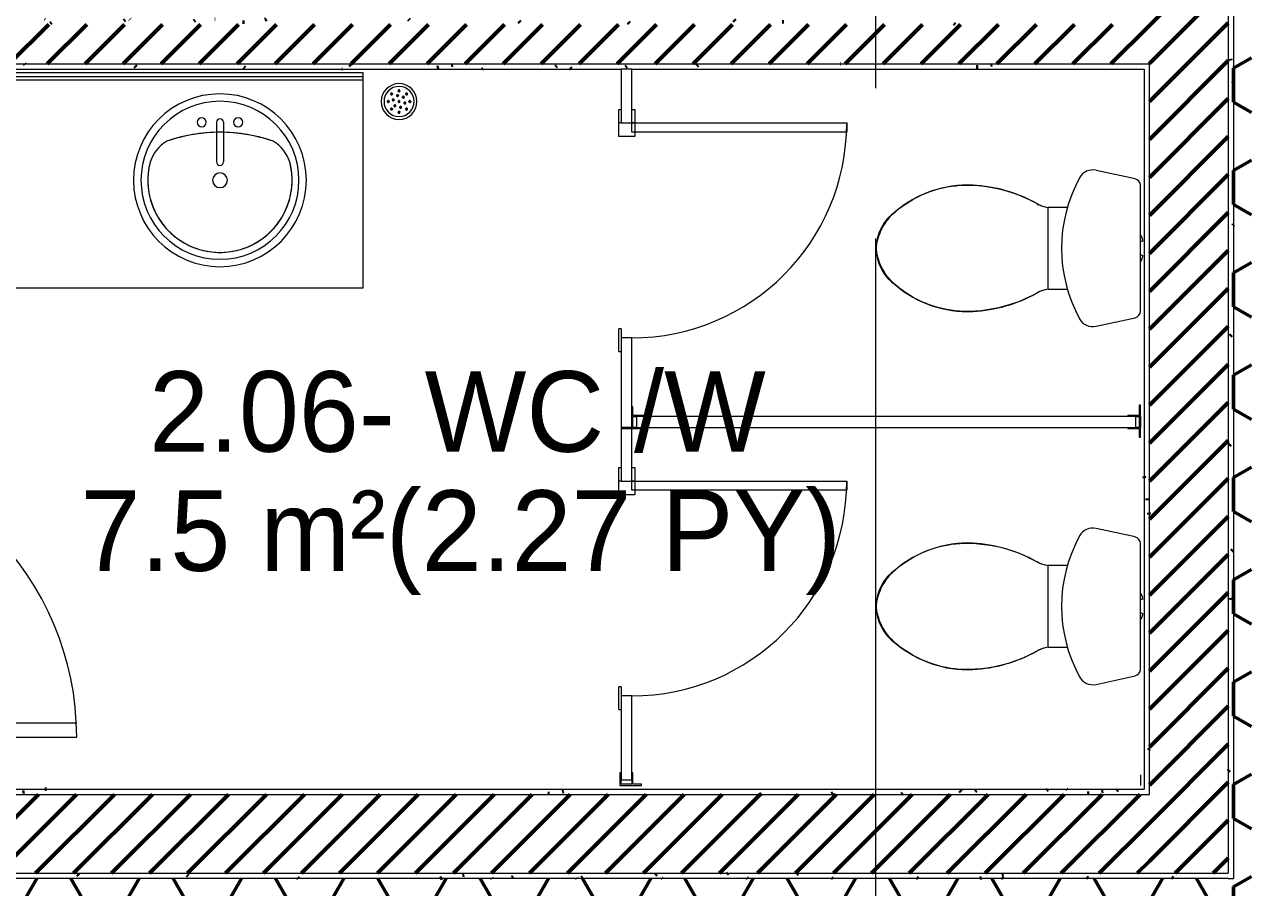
# Model space of a CAD drawing. Header units: millimetres. Extents: x -76261 to 649593, y -304265 to 60256.
# Drawn here: x 81924 to 85350, y -4320 to -1910 of the extents above; entities that cross this region are included whole.
import ezdxf

# ---------------------------------------------------------------- set-up
doc = ezdxf.new("R2010")
doc.units = ezdxf.units.MM
doc.header["$LTSCALE"] = 2000
doc.header["$MEASUREMENT"] = 0
doc.linetypes.add('Centre', pattern=[6.9, 4, -0.7, 1.5, -0.7])
doc.layers.get('0').update_dxf_attribs({"linetype": 'CONTINUOUS'})
for name, color, linetype, lineweight in [('A-AREA-IDEN', 8, 'CONTINUOUS', 15), ('A-DOOR', 8, 'CONTINUOUS', 15), ('A-FLOR', 8, 'CONTINUOUS', 15), ('A-GENM', 8, 'CONTINUOUS', 15), ('A-WALL', 8, 'CONTINUOUS', 15), ('A-WALL-PATT', 8, 'CONTINUOUS', 50), ('I-WALL', 8, 'CONTINUOUS', 15), ('P-SANR-FIXT', 8, 'CONTINUOUS', 15), ('Q-CASE', 8, 'CONTINUOUS', 15), ('Q-SPCQ', 8, 'CONTINUOUS', 15), ('S-GRID', 14, 'CONTINUOUS', 15)]:
    doc.layers.add(name, color=color, linetype=linetype, lineweight=lineweight)
doc.styles.add('.VnArial Narrow_B', font='Vnarianb_0.ttf', dxfattribs={"height": 225})
pattern_1 = [(127.5, (85300, -2072.5), (-146.824, -4.7995), [5.029, -110.795, 5.029, -124.511, -123.825]), (127.5, (85300, -2072.5), (-146.824, -4.7995), [-245.364, 5.029, -118.796]), (97.5, (85300, -2072.5), (-215.047, 134.857), [5.029, -57.455, 5.029, -99.365, -40.005]), (97.5, (85300, -2072.5), (-215.047, 134.857), [-166.878, 5.029, -34.976]), (57.5, (85300, -2166.23), (-0.4316, 237.298), [5.029, -33.071, 5.029, -132.131, -179.07]), (57.5, (85300, -2166.23), (-0.4316, 237.298), [-175.26, 5.029, -174.041]), (47.5, (85300, -2166.23), (-66.88, 229.067), [5.029, -14.021, 5.029, -84.887, -102.87]), (47.5, (85300, -2166.23), (-66.88, 229.067), [-108.966, 5.029, -97.841])]
pattern_2 = [(45, (150192.53, 42001.635), (-53.03301, 53.03301), [])]
pattern_3 = [(37.5, (83085, -4295), (-4.7995, 146.824), [5.029, -110.795, 5.029, -124.511, -123.825]), (37.5, (83085, -4295), (-4.7995, 146.824), [-245.364, 5.029, -118.796]), (7.5, (83085, -4295), (134.857, 215.047), [5.029, -57.455, 5.029, -99.365, -40.005]), (7.5, (83085, -4295), (134.857, 215.047), [-166.878, 5.029, -34.976]), (327.5, (82991.27, -4295), (237.298, 0.4316), [5.029, -33.071, 5.029, -132.131, -179.07]), (327.5, (82991.27, -4295), (237.298, 0.4316), [-175.26, 5.029, -174.041]), (317.5, (82991.27, -4295), (229.067, 66.88), [5.029, -14.021, 5.029, -84.887, -102.87]), (317.5, (82991.27, -4295), (229.067, 66.88), [-108.966, 5.029, -97.841])]
pattern_4 = [(217.5, (82600, -1895), (4.7995, -146.824), [5.029, -110.795, 5.029, -124.511, -123.825]), (217.5, (82600, -1895), (4.7995, -146.824), [-245.364, 5.029, -118.796]), (187.5, (82600, -1895), (-134.857, -215.047), [5.029, -57.455, 5.029, -99.365, -40.005]), (187.5, (82600, -1895), (-134.857, -215.047), [-166.878, 5.029, -34.976]), (147.5, (82693.73, -1895), (-237.298, -0.4316), [5.029, -33.071, 5.029, -132.131, -179.07]), (147.5, (82693.73, -1895), (-237.298, -0.4316), [-175.26, 5.029, -174.041]), (137.5, (82693.73, -1895), (-229.067, -66.879), [5.029, -14.021, 5.029, -84.887, -102.87]), (137.5, (82693.73, -1895), (-229.067, -66.879), [-108.966, 5.029, -97.841])]

# ---------------------------------------------------------------- blocks, each defined once
blk = doc.blocks.new('PD-WC - WC-6915018-2nd FLOOR PLAN')
at = {"layer": 'A-DOOR'}
for p, q in [((-450, -70), (-450, 70)), ((-450, 70), (-405, 70)), ((-405, 70), (-405, 25)), ((405, 70), (355, 70)), ((405, 70), (450, 70)), ((405, 25), (405, 70)), ((450, 70), (450, -70)), ((-405, 25), (-390, 25)), ((-390, 25), (-390, -70)), ((390, 25), (405, 25)), ((390, -70), (390, 25)), ((-390, -70), (-450, -70)), ((450, -70), (390, -70))]:
    blk.add_line(p, q, dxfattribs=at)
at = {"layer": 'A-GENM'}
for p, q in [((365, 70), (365, 880)), ((405, 70), (405, 880)), ((365, 70), (405, 70))]:
    blk.add_line(p, q, dxfattribs=at)
blk.add_arc((405, 70), 810, 90, 180, dxfattribs=at)
blk = doc.blocks.new('Toilet-Partition_AmericanSanitary_Floor-Stile - BUONG WC 1050-10673173-2nd FLOOR PLAN')
at = {"layer": 'Q-SPCQ'}
for p, q in [((412, 2129.7), (158.8, 2129.7)), ((158.8, 2129.7), (158.8, 2099.7)), ((373.9, 2136), (437.4, 2136)), ((373.9, 2136), (373.9, 2129.7)), ((412, 2099.7), (412, 2129.7)), ((437.4, 2129.7), (412, 2129.7)), ((437.4, 2129.7), (437.4, 2136)), ((973.9, 2136), (1012, 2136)), ((973.9, 2091.6), (973.9, 2136)), ((1012, 2136), (1050.1, 2136)), ((1012, 2129.7), (1012, 2136)), ((1162, 2129.7), (1012, 2129.7)), ((1012, 2129.7), (1012, 2099.7)), ((1050.1, 2136), (1050.1, 2129.7)), ((1162, 2099.7), (1162, 2129.7)), ((158.8, 2099.7), (158.8, 2064.9)), ((158.8, 2099.7), (412, 2099.7)), ((162, 2096.5), (192, 2096.5)), ((162, 2087), (162, 2096.5)), ((192, 2096.5), (192, 2087)), ((195.2, 2064.9), (195.2, 2096.6)), ((195.2, 2096.6), (219.1, 2096.6)), ((219.1, 2096.6), (219.1, 2099.7)), ((1012, 2091.6), (973.9, 2091.6)), ((986.6, 2099.7), (1012, 2099.7)), ((986.6, 1499.7), (986.6, 2099.7)), ((1012, 2099.7), (1012, 1499.7)), ((1012, 2099.7), (1162, 2099.7)), ((1012, 2091.6), (1012, 2099.7)), ((1050.1, 2091.6), (1012, 2091.6)), ((1050.1, 2099.7), (1050.1, 2091.6)), ((158.8, 2064.9), (162, 2064.9)), ((192, 2087), (162, 2087)), ((162, 2087), (162, 692.4)), ((192, 692.4), (192, 2087)), ((192, 2064.9), (195.2, 2064.9)), ((1012, 1499.7), (986.6, 1499.7)), ((162, 714.5), (158.8, 714.5)), ((158.8, 714.5), (158.8, 682.8)), ((162, 682.9), (162, 692.4)), ((162, 692.4), (192, 692.4)), ((195.2, 714.5), (192, 714.5)), ((192, 692.4), (192, 682.9)), ((195.2, 679.7), (195.2, 714.5)), ((158.8, 682.8), (134.8, 682.8)), ((134.8, 682.8), (134.8, 679.7)), ((134.8, 679.7), (195.2, 679.7)), ((192, 682.9), (162, 682.9)), ((192, 679.7), (162, 679.7)), ((223.7, 682.9), (192, 682.9)), ((192, 682.9), (192, 679.7)), ((192, 679.7), (223.7, 679.7)), ((223.7, 679.7), (223.7, 682.9))]:
    blk.add_line(p, q, dxfattribs=at)
blk.add_arc((1012, 2099.7), 600, 180, 270, dxfattribs=at)
blk = doc.blocks.new('Toilet-Partition_AmericanSanitary_Floor-Stile - BUONG WC 1050-10710719-2nd FLOOR PLAN')
at = {"layer": 'Q-SPCQ'}
for p, q in [((196.8, 2132.9), (162, 2132.9)), ((162, 2132.9), (162, 2072.5)), ((165.2, 2129.7), (177.9, 2129.7)), ((165.2, 2099.7), (165.2, 2129.7)), ((412, 2129.7), (177.9, 2129.7)), ((177.9, 2129.7), (177.9, 2099.7)), ((196.8, 2129.7), (196.8, 2132.9)), ((373.9, 2136), (437.4, 2136)), ((373.9, 2136), (373.9, 2129.7)), ((412, 2099.7), (412, 2129.7)), ((437.4, 2129.7), (412, 2129.7)), ((437.4, 2129.7), (437.4, 2136)), ((973.9, 2136), (1012, 2136)), ((973.9, 2091.6), (973.9, 2136)), ((1012, 2136), (1050.1, 2136)), ((1012, 2129.7), (1012, 2136)), ((1162, 2129.7), (1012, 2129.7)), ((1012, 2129.7), (1012, 2099.7)), ((1050.1, 2136), (1050.1, 2129.7)), ((1162, 2099.7), (1162, 2129.7)), ((165.1, 2072.5), (165.1, 2096.5)), ((165.1, 2096.5), (196.8, 2096.5)), ((177.9, 2099.7), (165.2, 2099.7)), ((177.9, 2099.7), (412, 2099.7)), ((196.8, 2096.5), (196.8, 2099.7)), ((1012, 2091.6), (973.9, 2091.6)), ((986.6, 2099.7), (1012, 2099.7)), ((986.6, 1499.7), (986.6, 2099.7)), ((1012, 2099.7), (1012, 1499.7)), ((1012, 2099.7), (1162, 2099.7)), ((1012, 2091.6), (1012, 2099.7)), ((1050.1, 2091.6), (1012, 2091.6)), ((1050.1, 2099.7), (1050.1, 2091.6)), ((162, 2072.5), (165.1, 2072.5)), ((1012, 1499.7), (986.6, 1499.7)), ((192, 679.7), (162, 679.7))]:
    blk.add_line(p, q, dxfattribs=at)
blk.add_arc((1012, 2099.7), 600, 180, 270, dxfattribs=at)
blk = doc.blocks.new('Counter Top w Sinks-AD - 600mm x 2400mm Long-10673474-2nd FLOOR PLAN')
at = {"layer": 'Q-CASE'}
for p, q in [((356.1, 605), (-1243.9, 605)), ((-1243.9, 605), (-1243.9, 24)), ((356.1, 24), (-1243.9, 24)), ((356.1, 24), (-1243.9, 24)), ((-1243.9, 24), (-1243.9, 15)), ((-1243.9, 15), (-1243.9, 5)), ((356.1, 15), (-1243.9, 15)), ((-1243.9, 5), (356.1, 5)), ((-1243.9, 5), (356.1, 5)), ((356.1, 5), (356.1, 15))]:
    blk.add_line(p, q, dxfattribs=at)
blk = doc.blocks.new('Sink - Vanity - Round - Basin-V7-2nd FLOOR PLAN')
at = {"layer": 'P-SANR-FIXT'}
for p, q in [((87.1, 247.1), (87.1, 136.3)), ((106.2, 247.1), (106.2, 136.3))]:
    blk.add_line(p, q, dxfattribs=at)
for centre, radius, start, end in [((96.7, 85.2), 241.3, 360, 180), ((96.7, 85.2), 241.3, 90, 270), ((96.7, 85.2), 241.3, 270, 90), ((96.7, 85.2), 220.6, 90, 270), ((96.7, 85.2), 220.6, 270, 90), ((45.9, 247.1), 12.7, 360, 180), ((45.9, 247.1), 12.7, 180, 360), ((96.7, 247.1), 9.52, 360, 180), ((147.5, 247.1), 12.7, 360, 180), ((147.5, 247.1), 12.7, 180, 0), ((96.7, -233), 452.3, 90, 109.2086), ((96.7, -233), 452.3, 91.2067, 109.2086), ((96.7, -233), 452.3, 102.0955, 109.2086), ((96.7, -233), 452.3, 94.941, 99.8168), ((96.7, -233), 452.3, 87.6965, 92.3035), ((96.7, -233), 452.3, 70.7914, 90), ((96.7, -233), 452.3, 70.7914, 88.7933), ((96.7, -233), 452.3, 80.1832, 85.059), ((96.7, -233), 452.3, 70.7914, 77.9045), ((1.4, 104.3), 104.5, 120.7927, 162.1904), ((1.4, 104.3), 104.5, 120.7927, 162.1904), ((191.9, 104.3), 104.5, 17.8096, 59.2073), ((191.9, 104.3), 104.5, 17.8096, 59.2073), ((96.7, 85.2), 201.4, 165.3071, 14.6929), ((96.7, 85.2), 201.4, 165.3071, 270), ((96.7, 85.2), 201.4, 165.3071, 178.8413), ((96.7, 85.2), 20.6, 360, 180), ((96.7, 136.3), 9.52, 180, 360), ((96.7, 85.2), 201.4, 270, 14.6929), ((96.7, 85.2), 201.4, 1.1587, 14.6929), ((96.7, 85.2), 241.3, 180, 360), ((96.7, 85.2), 201.4, 183.3402, 192.3785), ((96.7, 85.2), 20.6, 180, 360), ((96.7, 85.2), 201.4, 347.6215, 356.6598), ((96.7, 85.2), 201.4, 197.7666, 205.9191), ((96.7, 85.2), 201.4, 334.0809, 342.2334), ((96.7, 85.2), 201.4, 211.6777, 219.3285), ((96.7, 85.2), 201.4, 320.5362, 328.3223), ((96.7, 85.2), 201.4, 225.4168, 233.0136), ((96.7, 85.2), 201.4, 306.9864, 314.5832), ((96.7, 85.2), 201.4, 239.0777, 246.5698), ((96.7, 85.2), 201.4, 293.4302, 300.9223), ((96.7, 85.2), 201.4, 252.6962, 260.1345), ((96.7, 85.2), 201.4, 266.2892, 273.7108), ((96.7, 85.2), 201.4, 279.8655, 287.3038)]:
    blk.add_arc(centre, radius, start, end, dxfattribs=at)
blk = doc.blocks.new('1CAE855D - 1CAE855D-V11-2nd FLOOR PLAN')
at = {"layer": 'P-SANR-FIXT'}
for p, q in [((0, -30.3), (-175.2, -30.3)), ((-19, -26.1), (-19, -29)), ((175.2, -30.3), (0, -30.3)), ((19, -26.1), (19, -29)), ((-193.8, -45.3), (-217.8, -154.2)), ((217.8, -154.2), (193.8, -45.3)), ((-114.3, -233.1), (-114.3, -288.1)), ((114.3, -288.1), (114.3, -233.1)), ((114.2, -287.6), (-114.2, -287.6))]:
    blk.add_line(p, q, dxfattribs=at)
at = {"layer": 'P-SANR-FIXT', "flags": 128}
for points in [[(-37.3, -30.2), (-36.2, -29.4), (-35.1, -28.8), (-34, -28.2), (-32.9, -27.6), (-31.7, -27.1), (-30.6, -26.6), (-29.4, -26.1), (-28.2, -25.7), (-26.9, -25.4), (-25.7, -25.1), (-24.4, -24.9), (-23.2, -24.7), (-21.9, -24.5), (-20.7, -24.5), (-19.4, -24.4), (-19, -24.4)], [(19, -24.4), (20.3, -24.4), (21.6, -24.5), (22.9, -24.6), (24.1, -24.8), (25.4, -25), (26.6, -25.3), (27.8, -25.6), (29, -26), (30.2, -26.4), (31.4, -26.9), (32.6, -27.4), (33.7, -28), (34.8, -28.6), (35.9, -29.3), (37, -30)], [(-124.9, -319.3), (-123.1, -316.1), (-121.6, -312.8), (-120.1, -309.5), (-118.8, -306.1), (-117.6, -302.6), (-116.6, -299.1), (-115.7, -295.6), (-114.9, -292), (-114.3, -288.4), (-114.3, -288.2)], [(114.3, -288.2), (114.9, -291.8), (115.6, -295.4), (116.5, -298.9), (117.5, -302.4), (118.7, -305.9), (120, -309.3), (121.5, -312.6), (123, -315.9), (124.8, -319.1), (124.9, -319.3)], [(-176.2, -498.4), (-175.1, -482.1), (-173.3, -465.8), (-170.8, -449.6), (-167.8, -433.6), (-164, -417.6), (-159.7, -401.8), (-154.7, -386.3), (-149.1, -370.9), (-142.9, -355.7), (-136, -340.9), (-128.6, -326.3), (-124.9, -319.3)], [(124.9, -319.3), (132.5, -333.8), (139.6, -348.5), (146.2, -363.5), (152.1, -378.8), (157.3, -394.3), (162, -410), (166, -425.9), (169.4, -441.9), (172.2, -458), (174.3, -474.2), (175.7, -490.5), (176.2, -498.4)], [(-103.3, -713.4), (-111.1, -703.8), (-118.5, -694), (-125.5, -683.8), (-132.1, -673.4), (-138.3, -662.7), (-144, -651.7), (-149.3, -640.6), (-154.2, -629.2), (-158.6, -617.7), (-162.5, -606), (-165.9, -594.1), (-168.9, -582.1), (-171.4, -570), (-173.4, -557.9), (-174.9, -545.6), (-176, -533.3), (-176.5, -521), (-176.6, -508.6), (-176.2, -498.4)], [(176.2, -498.4), (176.6, -510.8), (176.4, -523.1), (175.8, -535.4), (174.7, -547.7), (173.1, -560), (171, -572.1), (168.4, -584.2), (165.4, -596.2), (161.8, -608), (157.8, -619.7), (153.4, -631.2), (148.4, -642.5), (143.1, -653.6), (137.2, -664.5), (131, -675.2), (124.3, -685.6), (117.3, -695.7), (109.8, -705.5), (103.3, -713.4)], [(-2.4, -768), (-6.3, -767.5), (-12.5, -766.5), (-18.7, -765.1), (-24.8, -763.6), (-30.9, -761.8), (-36.9, -759.7), (-42.8, -757.4), (-48.6, -754.9), (-54.3, -752.1), (-59.9, -749.2), (-65.3, -746), (-70.7, -742.5), (-75.9, -738.9), (-80.9, -735.1), (-85.8, -731.1), (-90.5, -726.8), (-95, -722.4), (-99.4, -717.8), (-103.3, -713.4)], [(103.3, -713.4), (99.1, -718.2), (94.7, -722.7), (90.2, -727.1), (85.5, -731.3), (80.6, -735.4), (75.5, -739.2), (70.3, -742.8), (65, -746.2), (59.5, -749.4), (53.9, -752.3), (48.2, -755.1), (42.4, -757.6), (36.5, -759.9), (30.5, -761.9), (24.4, -763.7), (18.3, -765.2), (12.1, -766.5), (5.9, -767.6), (2.3, -768)]]:
    blk.add_lwpolyline(points, dxfattribs=at)
at = {"layer": 'P-SANR-FIXT'}
for centre, radius, start, end in [((-175.2, -49.4), 19, 90, 167.557), ((175.2, -49.4), 19, 12.443, 90), ((-176.8, -163.3), 42, 167.557, 241.2115), ((176.8, -163.3), 42, 298.7885, 12.443), ((0, 158.5), 409.2, 241.2115, 298.7885), ((-204.5, -274.9), 91.3, 330.8422, 351.9637), ((204.5, -274.9), 91.3, 188.0363, 209.1578), ((232.5, -518.7), 409.2, 150.8422, 177.1578), ((-232.5, -518.7), 409.2, 2.8422, 29.1578), ((132.1, -513.7), 308.7, 177.1578, 220.3052), ((-132.1, -513.7), 308.7, 319.6948, 2.8422), ((0, -643.7), 124.6, 214, 326)]:
    blk.add_arc(centre, radius, start, end, dxfattribs=at)
blk = doc.blocks.new('floor_trap_floor_base_12973 - floor_trap_floor_base_12973-V12-2nd FLOOR PLAN')
at = {"layer": 'A-GENM'}
for radius, start, end in [(50, 360, 180), (42, 0, 180), (50, 180, 360), (42, 180, 0), (2.5, 0, 180), (2.5, 30, 180), (2.5, 180, 0), (2.5, 210, 0), (2.5, 0, 15), (2.5, 180, 195)]:
    blk.add_arc((0, 0), radius, start, end, dxfattribs=at)
for points in [[(-30, 2.5), (-30.3, 2.5), (-30.9, 2.4), (-31.7, 1.9), (-32.3, 1.1), (-32.5, 0.4), (-32.5, 0)], [(-32.5, 0), (-32.5, 0.4), (-32.3, 1), (-31.7, 1.9), (-30.9, 2.4), (-30.3, 2.5), (-30, 2.5)], [(-32.2, -1.1), (-32.3, -1), (-32.5, -0.6), (-32.5, -0.2), (-32.5, 0)], [(-30, -2.5), (-29.7, -2.5), (-29.1, -2.4), (-28.2, -1.9), (-27.7, -1), (-27.5, -0.4), (-27.5, 0)], [(-29.5, 2.4), (-29.3, 2.4), (-29, 2.3), (-28.5, 2), (-28.1, 1.6), (-27.8, 1.1), (-27.5, 0.6), (-27.5, 0.2), (-27.5, 0)], [(-22.3, 19), (-22.6, 19.1), (-22.8, 19.3), (-23, 19.4)], [(-17.6, 6.6), (-17.4, 6.7), (-17.1, 6.8), (-16.8, 6.8)], [(-16, 6.9), (-15.8, 6.8), (-15.5, 6.8), (-15.3, 6.6), (-15.2, 6.6)], [(14.3, 11.1), (14.3, 11), (14.2, 10.7), (14, 10.5), (13.9, 10.4)], [(19, 22.3), (19.1, 22.6), (19.3, 22.8), (19.4, 23)], [(23, 19.4), (22.8, 19.3), (22.6, 19.1), (22.3, 19)], [(30, 2.5), (29.7, 2.5), (29.1, 2.4), (28.2, 1.9), (27.7, 1), (27.5, 0.4), (27.5, 0)], [(29, -2.3), (28.8, -2.2), (28.5, -2), (28.1, -1.6), (27.8, -1.1), (27.5, -0.6), (27.5, -0.2), (27.5, 0)], [(30, -2.5), (30.3, -2.5), (30.9, -2.4), (31.7, -1.9), (32.3, -1.1), (32.5, -0.4), (32.5, 0)], [(32.5, 0), (32.5, -0.4), (32.3, -1), (31.7, -1.9), (30.9, -2.4), (30.3, -2.5), (30, -2.5)], [(32.2, 1.1), (32.3, 1), (32.5, 0.6), (32.5, 0.2), (32.5, 0)], [(-23, -19.4), (-22.8, -19.3), (-22.6, -19.1), (-22.3, -19)], [(-19, -22.3), (-19.1, -22.6), (-19.3, -22.8), (-19.4, -23)], [(-14.3, -11.1), (-14.3, -11), (-14.2, -10.7), (-14, -10.5), (-13.9, -10.4)], [(16, -6.9), (15.8, -6.8), (15.5, -6.8), (15.3, -6.6), (15.2, -6.6)], [(17.6, -6.6), (17.4, -6.7), (17.1, -6.8), (16.8, -6.8)], [(22.3, -19), (22.6, -19.1), (22.8, -19.3), (23, -19.4)], [(30, -2.5), (29.8, -2.5), (29.6, -2.5), (29.5, -2.4)]]:
    blk.add_open_spline(points, degree=3, dxfattribs=at)
for points, knots in [([(-32.5, 0), (-32.5, -0.2), (-32.5, -0.6), (-32.3, -1.1), (-32.1, -1.4), (-31.9, -1.6), (-31.7, -1.8), (-31.5, -2), (-31.2, -2.2), (-31, -2.3), (-30.6, -2.4), (-30.3, -2.5), (-30, -2.5)], [0, 0, 0, 0, 0.142857, 0.285714, 0.357143, 0.428571, 0.5, 0.571429, 0.678571, 0.732143, 0.785714, 1, 1, 1, 1]), ([(-27.5, 0), (-27.5, 0.2), (-27.5, 0.6), (-27.8, 1.1), (-28, 1.5), (-28.3, 1.8), (-28.5, 2), (-28.8, 2.2), (-29, 2.3), (-29.4, 2.4), (-29.7, 2.5), (-30, 2.5)], [0, 0, 0, 0, 0.142857, 0.285714, 0.428571, 0.5, 0.571429, 0.678571, 0.732143, 0.785714, 1, 1, 1, 1]), ([(-19.4, 23), (-19.7, 23.2), (-20, 23.5), (-20.5, 23.6), (-20.9, 23.7), (-21.1, 23.7), (-21.3, 23.7), (-21.7, 23.7), (-22.3, 23.5), (-23, 23.1), (-23.5, 22.3), (-23.7, 21.7), (-23.7, 21.2), (-23.7, 20.7), (-23.5, 20.1), (-23.2, 19.7), (-23, 19.4)], [0, 0, 0, 0, 0.125, 0.1875, 0.21875, 0.25, 0.28125, 0.3125, 0.375, 0.5, 0.625, 0.6875, 0.75, 0.8125, 0.875, 1, 1, 1, 1]), ([(-23, 19.4), (-22.8, 19.3), (-22.4, 19), (-22, 18.8), (-21.7, 18.8), (-21.5, 18.7), (-21.3, 18.7), (-21.1, 18.7), (-20.8, 18.7), (-20.6, 18.8), (-20.4, 18.8), (-20.1, 19), (-19.8, 19.1), (-19.4, 19.4), (-19.1, 19.8), (-18.9, 20.2), (-18.8, 20.6), (-18.7, 20.8), (-18.7, 21.1), (-18.7, 21.3), (-18.7, 21.5), (-18.8, 21.7), (-18.8, 22), (-19, 22.4), (-19.3, 22.8), (-19.4, 23)], [0, 0, 0, 0, 0.111111, 0.166667, 0.194444, 0.222222, 0.25, 0.277778, 0.305556, 0.333333, 0.361111, 0.388889, 0.444444, 0.5, 0.555556, 0.611111, 0.666667, 0.694444, 0.722222, 0.75, 0.777778, 0.805556, 0.833333, 0.888889, 1, 1, 1, 1]), ([(-19.4, 23), (-19.3, 22.8), (-19, 22.4), (-18.8, 22), (-18.8, 21.7), (-18.7, 21.5), (-18.7, 21.3), (-18.7, 21.1), (-18.7, 20.8), (-18.8, 20.6), (-18.8, 20.4), (-19, 20.1), (-19.1, 19.8), (-19.4, 19.4), (-19.8, 19.1), (-20.2, 18.9), (-20.6, 18.8), (-20.8, 18.7), (-21.1, 18.7), (-21.3, 18.7), (-21.4, 18.7), (-21.5, 18.7)], [0, 0, 0, 0, 0.1111111, 0.1666667, 0.1944444, 0.2222222, 0.25, 0.2777778, 0.3055556, 0.3333333, 0.3611111, 0.3888889, 0.4444444, 0.5, 0.5555556, 0.6111111, 0.6666667, 0.6944444, 0.7222222, 0.75, 0.7777778, 0.7777778, 0.7777778, 0.7777778]), ([(-17.6, 6.6), (-17.9, 6.4), (-18.3, 6.1), (-18.6, 5.5), (-18.8, 5), (-18.9, 4.5), (-18.9, 4), (-18.8, 3.6), (-18.6, 3.3), (-18.5, 3.1), (-18.4, 2.9), (-18.2, 2.7), (-17.9, 2.4), (-17.5, 2.1), (-17, 2), (-16.5, 1.9), (-15.9, 1.9), (-15.4, 2.1), (-15.1, 2.2)], [0, 0, 0, 0, 0.125, 0.1875, 0.25, 0.3125, 0.375, 0.4375, 0.46875, 0.5, 0.53125, 0.5625, 0.625, 0.6875, 0.75, 0.8125, 0.875, 1, 1, 1, 1]), ([(-15.1, 2.2), (-14.9, 2.4), (-14.4, 2.8), (-14, 3.5), (-13.8, 4.4), (-14, 5.2), (-14.2, 5.7), (-14.5, 6), (-14.8, 6.3), (-15.2, 6.6), (-15.5, 6.8), (-16, 6.9), (-16.4, 6.9), (-17, 6.8), (-17.4, 6.7), (-17.6, 6.6)], [0, 0, 0, 0, 0.111111, 0.222222, 0.333333, 0.444444, 0.5, 0.555556, 0.611111, 0.666667, 0.722222, 0.777778, 0.833333, 0.888889, 1, 1, 1, 1]), ([(-15.1, 2.2), (-15.4, 2.1), (-15.9, 1.9), (-16.5, 1.9), (-16.9, 1.9), (-17, 2)], [0, 0, 0, 0, 0.125, 0.1875, 0.2499158, 0.2499158, 0.2499158, 0.2499158]), ([(-14.5, 6), (-14.4, 5.9), (-14.2, 5.7), (-14, 5.2), (-13.8, 4.4), (-14, 3.5), (-14.4, 2.8), (-14.9, 2.4), (-15.1, 2.2)], [0.4444444, 0.4444444, 0.4444444, 0.4444444, 0.5, 0.5555556, 0.6666667, 0.7777778, 0.8888889, 1, 1, 1, 1]), ([(-3.1, 18.5), (-3.4, 18.7), (-3.9, 18.9), (-4.5, 18.9), (-5, 18.8), (-5.5, 18.6), (-5.9, 18.4), (-6.2, 18.1), (-6.4, 17.8), (-6.6, 17.6), (-6.7, 17.4), (-6.8, 17.1), (-6.9, 16.7), (-6.9, 16.2), (-6.8, 15.7), (-6.6, 15.3), (-6.3, 14.7), (-5.9, 14.4), (-5.6, 14.2)], [0, 0, 0, 0, 0.125, 0.1875, 0.25, 0.3125, 0.375, 0.4375, 0.46875, 0.5, 0.53125, 0.5625, 0.625, 0.6875, 0.75, 0.8125, 0.875, 1, 1, 1, 1]), ([(-5.6, 14.2), (-5.9, 14.4), (-6.3, 14.7), (-6.6, 15.3), (-6.8, 15.6), (-6.8, 15.7)], [0, 0, 0, 0, 0.125, 0.1875, 0.25, 0.25, 0.25, 0.25]), ([(-5.6, 14.2), (-5.4, 14.1), (-4.8, 13.9), (-3.9, 13.9), (-3.1, 14.2), (-2.5, 14.7), (-2.2, 15.2), (-2, 15.6), (-1.9, 16), (-1.9, 16.4), (-1.9, 16.8), (-2, 17.3), (-2.2, 17.6), (-2.5, 18.1), (-2.9, 18.4), (-3.1, 18.5)], [0, 0, 0, 0, 0.111111, 0.222222, 0.333333, 0.444444, 0.5, 0.555556, 0.611111, 0.666667, 0.722222, 0.777778, 0.833333, 0.888889, 1, 1, 1, 1]), ([(-3.1, 18.5), (-2.9, 18.4), (-2.5, 18.1), (-2.2, 17.6), (-2, 17.3), (-1.9, 16.8), (-1.9, 16.4), (-1.9, 16), (-2, 15.6), (-2.2, 15.2), (-2.5, 14.7), (-3.1, 14.2), (-3.9, 13.9), (-4.8, 13.9), (-5.4, 14.1), (-5.6, 14.2)], [0, 0, 0, 0, 0.111111, 0.166667, 0.222222, 0.277778, 0.333333, 0.388889, 0.444444, 0.5, 0.555556, 0.666667, 0.777778, 0.888889, 1, 1, 1, 1]), ([(2.5, 30), (2.5, 30.3), (2.4, 30.7), (2.2, 31.2), (2, 31.5), (1.8, 31.7), (1.7, 31.9), (1.4, 32.1), (0.9, 32.4), (0, 32.6), (-0.8, 32.4), (-1.4, 32.1), (-1.8, 31.7), (-2.1, 31.4), (-2.4, 30.8), (-2.5, 30.3), (-2.5, 30)], [0, 0, 0, 0, 0.125, 0.1875, 0.21875, 0.25, 0.28125, 0.3125, 0.375, 0.5, 0.625, 0.6875, 0.75, 0.8125, 0.875, 1, 1, 1, 1]), ([(-2.5, 30), (-2.5, 29.7), (-2.4, 29.3), (-2.2, 28.9), (-2.1, 28.6), (-2, 28.4), (-1.8, 28.3), (-1.7, 28.1), (-1.5, 28), (-1.3, 27.9), (-1.1, 27.8), (-0.8, 27.6), (-0.5, 27.5), (0, 27.5), (0.5, 27.5), (0.9, 27.7), (1.2, 27.8), (1.5, 28), (1.7, 28.1), (1.8, 28.3), (2, 28.4), (2.1, 28.6), (2.2, 28.9), (2.4, 29.3), (2.5, 29.7), (2.5, 30)], [0, 0, 0, 0, 0.111111, 0.166667, 0.194444, 0.222222, 0.25, 0.277778, 0.305556, 0.333333, 0.361111, 0.388889, 0.444444, 0.5, 0.555556, 0.611111, 0.666667, 0.694444, 0.722222, 0.75, 0.777778, 0.805556, 0.833333, 0.888889, 1, 1, 1, 1]), ([(2.5, 30), (2.5, 29.7), (2.4, 29.3), (2.2, 28.9), (2.1, 28.6), (2, 28.4), (1.8, 28.3), (1.7, 28.1), (1.5, 28), (1.3, 27.9), (1.1, 27.8), (0.8, 27.6), (0.5, 27.5), (0, 27.5), (-0.5, 27.5), (-0.9, 27.7), (-1.2, 27.8), (-1.5, 28), (-1.7, 28.1), (-1.8, 28.3), (-2, 28.4), (-2.1, 28.6), (-2.2, 28.9), (-2.4, 29.3), (-2.5, 29.7), (-2.5, 30)], [0, 0, 0, 0, 0.111111, 0.166667, 0.194444, 0.222222, 0.25, 0.277778, 0.305556, 0.333333, 0.361111, 0.388889, 0.444444, 0.5, 0.555556, 0.611111, 0.666667, 0.694444, 0.722222, 0.75, 0.777778, 0.805556, 0.833333, 0.888889, 1, 1, 1, 1]), ([(14.5, 12), (14.5, 12.3), (14.4, 12.8), (14.1, 13.4), (13.8, 13.8), (13.4, 14.1), (12.9, 14.3), (12.5, 14.4), (12.2, 14.5), (12, 14.5), (11.7, 14.5), (11.4, 14.4), (11, 14.3), (10.6, 14.1), (10.2, 13.8), (9.9, 13.4), (9.6, 12.8), (9.5, 12.3), (9.5, 12)], [0, 0, 0, 0, 0.125, 0.1875, 0.25, 0.3125, 0.375, 0.4375, 0.46875, 0.5, 0.53125, 0.5625, 0.625, 0.6875, 0.75, 0.8125, 0.875, 1, 1, 1, 1]), ([(9.5, 12), (9.5, 12.3), (9.6, 12.8), (9.9, 13.4), (10.1, 13.6), (10.2, 13.7)], [0, 0, 0, 0, 0.125, 0.1875, 0.2499337, 0.2499337, 0.2499337, 0.2499337]), ([(9.5, 12), (9.5, 11.7), (9.6, 11.1), (10, 10.3), (10.7, 9.8), (11.4, 9.5), (12, 9.5), (12.5, 9.5), (12.9, 9.6), (13.3, 9.8), (13.6, 10.1), (13.9, 10.4), (14.2, 10.7), (14.4, 11.3), (14.5, 11.7), (14.5, 12)], [0, 0, 0, 0, 0.111111, 0.222222, 0.333333, 0.444444, 0.5, 0.555556, 0.611111, 0.666667, 0.722222, 0.777778, 0.833333, 0.888889, 1, 1, 1, 1]), ([(12.5, 9.5), (12.3, 9.5), (12, 9.5), (11.4, 9.5), (10.7, 9.8), (10, 10.3), (9.6, 11.1), (9.5, 11.7), (9.5, 12)], [0.4444444, 0.4444444, 0.4444444, 0.4444444, 0.5, 0.5555556, 0.6666667, 0.7777778, 0.8888889, 1, 1, 1, 1]), ([(10.2, 13.7), (10.3, 13.9), (10.6, 14.1), (11, 14.3), (11.4, 14.4), (11.7, 14.5), (11.9, 14.5), (12, 14.5)], [0.25, 0.25, 0.25, 0.25, 0.3125, 0.375, 0.4375, 0.46875, 0.499809, 0.499809, 0.499809, 0.499809]), ([(19.4, 23), (19.3, 22.8), (19, 22.4), (18.8, 22), (18.8, 21.7), (18.7, 21.5), (18.7, 21.3), (18.7, 21.1), (18.7, 20.8), (18.8, 20.6), (18.8, 20.4), (19, 20.1), (19.1, 19.8), (19.4, 19.4), (19.8, 19.1), (20.2, 18.9), (20.6, 18.8), (20.8, 18.7), (21.1, 18.7), (21.3, 18.7), (21.5, 18.7), (21.7, 18.8), (22, 18.8), (22.4, 19), (22.8, 19.3), (23, 19.4)], [0, 0, 0, 0, 0.111111, 0.166667, 0.194444, 0.222222, 0.25, 0.277778, 0.305556, 0.333333, 0.361111, 0.388889, 0.444444, 0.5, 0.555556, 0.611111, 0.666667, 0.694444, 0.722222, 0.75, 0.777778, 0.805556, 0.833333, 0.888889, 1, 1, 1, 1]), ([(21.5, 18.7), (21.4, 18.7), (21.3, 18.7), (21.1, 18.7), (20.8, 18.7), (20.6, 18.8), (20.4, 18.8), (20.1, 19), (19.8, 19.1), (19.4, 19.4), (19.1, 19.8), (18.9, 20.2), (18.8, 20.6), (18.7, 20.8), (18.7, 21.1), (18.7, 21.3), (18.7, 21.4), (18.7, 21.5)], [0.2222222, 0.2222222, 0.2222222, 0.2222222, 0.25, 0.2777778, 0.3055556, 0.3333333, 0.3611111, 0.3888889, 0.4444444, 0.5, 0.5555556, 0.6111111, 0.6666667, 0.6944444, 0.7222222, 0.75, 0.7777778, 0.7777778, 0.7777778, 0.7777778]), ([(23, 19.4), (23.2, 19.7), (23.5, 20), (23.6, 20.5), (23.7, 20.9), (23.7, 21.1), (23.7, 21.3), (23.7, 21.7), (23.5, 22.3), (23.1, 23), (22.3, 23.5), (21.7, 23.7), (21.2, 23.7), (20.7, 23.7), (20.1, 23.5), (19.7, 23.2), (19.4, 23)], [0, 0, 0, 0, 0.125, 0.1875, 0.21875, 0.25, 0.28125, 0.3125, 0.375, 0.5, 0.625, 0.6875, 0.75, 0.8125, 0.875, 1, 1, 1, 1]), ([(27.5, 0), (27.5, -0.2), (27.5, -0.6), (27.8, -1.1), (28, -1.5), (28.3, -1.8), (28.5, -2), (28.8, -2.2), (29, -2.3), (29.4, -2.4), (29.7, -2.5), (30, -2.5)], [0, 0, 0, 0, 0.142857, 0.285714, 0.428571, 0.5, 0.571429, 0.678571, 0.732143, 0.785714, 1, 1, 1, 1]), ([(32.5, 0), (32.5, 0.2), (32.5, 0.6), (32.3, 1.1), (32.1, 1.4), (31.9, 1.6), (31.7, 1.8), (31.5, 2), (31.2, 2.2), (31, 2.3), (30.6, 2.4), (30.3, 2.5), (30, 2.5)], [0, 0, 0, 0, 0.142857, 0.285714, 0.357143, 0.428571, 0.5, 0.571429, 0.678571, 0.732143, 0.785714, 1, 1, 1, 1]), ([(30.5, 2.4), (30.7, 2.4), (31, 2.3), (31.3, 2.2), (31.4, 2.1), (31.5, 2)], [0.1428571, 0.1428571, 0.1428571, 0.1428571, 0.2857143, 0.3571429, 0.4285714, 0.4285714, 0.4285714, 0.4285714]), ([(-30.5, -2.4), (-30.7, -2.4), (-31, -2.3), (-31.3, -2.2), (-31.4, -2.1), (-31.5, -2)], [0.1428571, 0.1428571, 0.1428571, 0.1428571, 0.2857143, 0.3571429, 0.4285714, 0.4285714, 0.4285714, 0.4285714]), ([(-23, -19.4), (-23.2, -19.7), (-23.5, -20), (-23.6, -20.5), (-23.7, -20.9), (-23.7, -21.1), (-23.7, -21.3), (-23.7, -21.7), (-23.5, -22.3), (-23.1, -23), (-22.3, -23.5), (-21.7, -23.7), (-21.2, -23.7), (-20.7, -23.7), (-20.1, -23.5), (-19.7, -23.2), (-19.4, -23)], [0, 0, 0, 0, 0.125, 0.1875, 0.21875, 0.25, 0.28125, 0.3125, 0.375, 0.5, 0.625, 0.6875, 0.75, 0.8125, 0.875, 1, 1, 1, 1]), ([(-19.4, -23), (-19.3, -22.8), (-19, -22.4), (-18.8, -22), (-18.8, -21.7), (-18.7, -21.5), (-18.7, -21.3), (-18.7, -21.1), (-18.7, -20.8), (-18.8, -20.6), (-18.8, -20.4), (-19, -20.1), (-19.1, -19.8), (-19.4, -19.4), (-19.8, -19.1), (-20.2, -18.9), (-20.6, -18.8), (-20.8, -18.7), (-21.1, -18.7), (-21.3, -18.7), (-21.5, -18.7), (-21.7, -18.8), (-22, -18.8), (-22.4, -19), (-22.8, -19.3), (-23, -19.4)], [0, 0, 0, 0, 0.111111, 0.166667, 0.194444, 0.222222, 0.25, 0.277778, 0.305556, 0.333333, 0.361111, 0.388889, 0.444444, 0.5, 0.555556, 0.611111, 0.666667, 0.694444, 0.722222, 0.75, 0.777778, 0.805556, 0.833333, 0.888889, 1, 1, 1, 1]), ([(-21.5, -18.7), (-21.4, -18.7), (-21.3, -18.7), (-21.1, -18.7), (-20.8, -18.7), (-20.6, -18.8), (-20.4, -18.8), (-20.1, -19), (-19.8, -19.1), (-19.4, -19.4), (-19.1, -19.8), (-18.9, -20.2), (-18.8, -20.6), (-18.7, -20.8), (-18.7, -21.1), (-18.7, -21.3), (-18.7, -21.4), (-18.7, -21.5)], [0.2222222, 0.2222222, 0.2222222, 0.2222222, 0.25, 0.2777778, 0.3055556, 0.3333333, 0.3611111, 0.3888889, 0.4444444, 0.5, 0.5555556, 0.6111111, 0.6666667, 0.6944444, 0.7222222, 0.75, 0.7777778, 0.7777778, 0.7777778, 0.7777778]), ([(-9.5, -12), (-9.5, -11.7), (-9.6, -11.1), (-10, -10.3), (-10.7, -9.8), (-11.4, -9.5), (-12, -9.5), (-12.5, -9.5), (-12.9, -9.6), (-13.3, -9.8), (-13.6, -10.1), (-13.9, -10.4), (-14.2, -10.7), (-14.4, -11.3), (-14.5, -11.7), (-14.5, -12)], [0, 0, 0, 0, 0.111111, 0.222222, 0.333333, 0.444444, 0.5, 0.555556, 0.611111, 0.666667, 0.722222, 0.777778, 0.833333, 0.888889, 1, 1, 1, 1]), ([(-14.5, -12), (-14.5, -12.3), (-14.4, -12.8), (-14.1, -13.4), (-13.8, -13.8), (-13.4, -14.1), (-12.9, -14.3), (-12.5, -14.4), (-12.2, -14.5), (-12, -14.5), (-11.7, -14.5), (-11.4, -14.4), (-11, -14.3), (-10.6, -14.1), (-10.2, -13.8), (-9.9, -13.4), (-9.6, -12.8), (-9.5, -12.3), (-9.5, -12)], [0, 0, 0, 0, 0.125, 0.1875, 0.25, 0.3125, 0.375, 0.4375, 0.46875, 0.5, 0.53125, 0.5625, 0.625, 0.6875, 0.75, 0.8125, 0.875, 1, 1, 1, 1]), ([(-12.5, -9.5), (-12.3, -9.5), (-12, -9.5), (-11.4, -9.5), (-10.7, -9.8), (-10, -10.3), (-9.6, -11.1), (-9.5, -11.7), (-9.5, -12)], [0.4444444, 0.4444444, 0.4444444, 0.4444444, 0.5, 0.5555556, 0.6666667, 0.7777778, 0.8888889, 1, 1, 1, 1]), ([(-10.2, -13.7), (-10.3, -13.9), (-10.6, -14.1), (-11, -14.3), (-11.4, -14.4), (-11.7, -14.5), (-11.9, -14.5), (-12, -14.5)], [0.25, 0.25, 0.25, 0.25, 0.3125, 0.375, 0.4375, 0.46875, 0.499809, 0.499809, 0.499809, 0.499809]), ([(-9.5, -12), (-9.5, -12.3), (-9.6, -12.8), (-9.9, -13.4), (-10.1, -13.6), (-10.2, -13.7)], [0, 0, 0, 0, 0.125, 0.1875, 0.2499337, 0.2499337, 0.2499337, 0.2499337]), ([(2.5, -30), (2.5, -29.7), (2.4, -29.3), (2.2, -28.9), (2.1, -28.6), (2, -28.4), (1.8, -28.3), (1.7, -28.1), (1.5, -28), (1.3, -27.9), (1.1, -27.8), (0.8, -27.6), (0.5, -27.5), (0, -27.5), (-0.5, -27.5), (-0.9, -27.7), (-1.2, -27.8), (-1.5, -28), (-1.7, -28.1), (-1.8, -28.3), (-2, -28.4), (-2.1, -28.6), (-2.2, -28.9), (-2.4, -29.3), (-2.5, -29.7), (-2.5, -30)], [0, 0, 0, 0, 0.111111, 0.166667, 0.194444, 0.222222, 0.25, 0.277778, 0.305556, 0.333333, 0.361111, 0.388889, 0.444444, 0.5, 0.555556, 0.611111, 0.666667, 0.694444, 0.722222, 0.75, 0.777778, 0.805556, 0.833333, 0.888889, 1, 1, 1, 1]), ([(-2.5, -30), (-2.5, -29.7), (-2.4, -29.3), (-2.2, -28.9), (-2.1, -28.6), (-2, -28.4), (-1.8, -28.3), (-1.7, -28.1), (-1.5, -28), (-1.3, -27.9), (-1.1, -27.8), (-0.8, -27.6), (-0.5, -27.5), (0, -27.5), (0.5, -27.5), (0.9, -27.7), (1.2, -27.8), (1.5, -28), (1.7, -28.1), (1.8, -28.3), (2, -28.4), (2.1, -28.6), (2.2, -28.9), (2.4, -29.3), (2.5, -29.7), (2.5, -30)], [0, 0, 0, 0, 0.111111, 0.166667, 0.194444, 0.222222, 0.25, 0.277778, 0.305556, 0.333333, 0.361111, 0.388889, 0.444444, 0.5, 0.555556, 0.611111, 0.666667, 0.694444, 0.722222, 0.75, 0.777778, 0.805556, 0.833333, 0.888889, 1, 1, 1, 1]), ([(-2.5, -30), (-2.5, -30.3), (-2.4, -30.7), (-2.2, -31.2), (-2, -31.5), (-1.8, -31.7), (-1.7, -31.9), (-1.4, -32.1), (-0.9, -32.4), (0, -32.6), (0.8, -32.4), (1.4, -32.1), (1.8, -31.7), (2.1, -31.4), (2.4, -30.8), (2.5, -30.3), (2.5, -30)], [0, 0, 0, 0, 0.125, 0.1875, 0.21875, 0.25, 0.28125, 0.3125, 0.375, 0.5, 0.625, 0.6875, 0.75, 0.8125, 0.875, 1, 1, 1, 1]), ([(5.6, -14.2), (5.4, -14.1), (4.8, -13.9), (3.9, -13.9), (3.1, -14.2), (2.5, -14.7), (2.2, -15.2), (2, -15.6), (1.9, -16), (1.9, -16.4), (1.9, -16.8), (2, -17.3), (2.2, -17.6), (2.5, -18.1), (2.9, -18.4), (3.1, -18.5)], [0, 0, 0, 0, 0.111111, 0.222222, 0.333333, 0.444444, 0.5, 0.555556, 0.611111, 0.666667, 0.722222, 0.777778, 0.833333, 0.888889, 1, 1, 1, 1]), ([(3.1, -18.5), (2.9, -18.4), (2.5, -18.1), (2.2, -17.6), (2, -17.3), (1.9, -16.8), (1.9, -16.4), (1.9, -16), (2, -15.6), (2.2, -15.2), (2.5, -14.7), (3.1, -14.2), (3.9, -13.9), (4.8, -13.9), (5.4, -14.1), (5.6, -14.2)], [0, 0, 0, 0, 0.111111, 0.166667, 0.222222, 0.277778, 0.333333, 0.388889, 0.444444, 0.5, 0.555556, 0.666667, 0.777778, 0.888889, 1, 1, 1, 1]), ([(3.1, -18.5), (3.4, -18.7), (3.9, -18.9), (4.5, -18.9), (5, -18.8), (5.5, -18.6), (5.9, -18.4), (6.2, -18.1), (6.4, -17.8), (6.6, -17.6), (6.7, -17.4), (6.8, -17.1), (6.9, -16.7), (6.9, -16.2), (6.8, -15.7), (6.6, -15.3), (6.3, -14.7), (5.9, -14.4), (5.6, -14.2)], [0, 0, 0, 0, 0.125, 0.1875, 0.25, 0.3125, 0.375, 0.4375, 0.46875, 0.5, 0.53125, 0.5625, 0.625, 0.6875, 0.75, 0.8125, 0.875, 1, 1, 1, 1]), ([(5.6, -14.2), (5.9, -14.4), (6.3, -14.7), (6.6, -15.3), (6.8, -15.6), (6.8, -15.7)], [0, 0, 0, 0, 0.125, 0.1875, 0.25, 0.25, 0.25, 0.25]), ([(15.1, -2.2), (14.9, -2.4), (14.4, -2.8), (14, -3.5), (13.8, -4.4), (14, -5.2), (14.2, -5.7), (14.5, -6), (14.8, -6.3), (15.2, -6.6), (15.5, -6.8), (16, -6.9), (16.4, -6.9), (17, -6.8), (17.4, -6.7), (17.6, -6.6)], [0, 0, 0, 0, 0.111111, 0.222222, 0.333333, 0.444444, 0.5, 0.555556, 0.611111, 0.666667, 0.722222, 0.777778, 0.833333, 0.888889, 1, 1, 1, 1]), ([(14.5, -6), (14.4, -5.9), (14.2, -5.7), (14, -5.2), (13.8, -4.4), (14, -3.5), (14.4, -2.8), (14.9, -2.4), (15.1, -2.2)], [0.4444444, 0.4444444, 0.4444444, 0.4444444, 0.5, 0.5555556, 0.6666667, 0.7777778, 0.8888889, 1, 1, 1, 1]), ([(17.6, -6.6), (17.9, -6.4), (18.3, -6.1), (18.6, -5.5), (18.8, -5), (18.9, -4.5), (18.9, -4), (18.8, -3.6), (18.6, -3.3), (18.5, -3.1), (18.4, -2.9), (18.2, -2.7), (17.9, -2.4), (17.5, -2.1), (17, -2), (16.5, -1.9), (15.9, -1.9), (15.4, -2.1), (15.1, -2.2)], [0, 0, 0, 0, 0.125, 0.1875, 0.25, 0.3125, 0.375, 0.4375, 0.46875, 0.5, 0.53125, 0.5625, 0.625, 0.6875, 0.75, 0.8125, 0.875, 1, 1, 1, 1]), ([(15.1, -2.2), (15.4, -2.1), (15.9, -1.9), (16.5, -1.9), (16.9, -1.9), (17, -2)], [0, 0, 0, 0, 0.125, 0.1875, 0.2499158, 0.2499158, 0.2499158, 0.2499158]), ([(23, -19.4), (22.8, -19.3), (22.4, -19), (22, -18.8), (21.7, -18.8), (21.5, -18.7), (21.3, -18.7), (21.1, -18.7), (20.8, -18.7), (20.6, -18.8), (20.4, -18.8), (20.1, -19), (19.8, -19.1), (19.4, -19.4), (19.1, -19.8), (18.9, -20.2), (18.8, -20.6), (18.7, -20.8), (18.7, -21.1), (18.7, -21.3), (18.7, -21.5), (18.8, -21.7), (18.8, -22), (19, -22.4), (19.3, -22.8), (19.4, -23)], [0, 0, 0, 0, 0.111111, 0.166667, 0.194444, 0.222222, 0.25, 0.277778, 0.305556, 0.333333, 0.361111, 0.388889, 0.444444, 0.5, 0.555556, 0.611111, 0.666667, 0.694444, 0.722222, 0.75, 0.777778, 0.805556, 0.833333, 0.888889, 1, 1, 1, 1]), ([(19.4, -23), (19.3, -22.8), (19, -22.4), (18.8, -22), (18.8, -21.7), (18.7, -21.5), (18.7, -21.3), (18.7, -21.1), (18.7, -20.8), (18.8, -20.6), (18.8, -20.4), (19, -20.1), (19.1, -19.8), (19.4, -19.4), (19.8, -19.1), (20.2, -18.9), (20.6, -18.8), (20.8, -18.7), (21.1, -18.7), (21.3, -18.7), (21.4, -18.7), (21.5, -18.7)], [0, 0, 0, 0, 0.1111111, 0.1666667, 0.1944444, 0.2222222, 0.25, 0.2777778, 0.3055556, 0.3333333, 0.3611111, 0.3888889, 0.4444444, 0.5, 0.5555556, 0.6111111, 0.6666667, 0.6944444, 0.7222222, 0.75, 0.7777778, 0.7777778, 0.7777778, 0.7777778]), ([(19.4, -23), (19.7, -23.2), (20, -23.5), (20.5, -23.6), (20.9, -23.7), (21.1, -23.7), (21.3, -23.7), (21.7, -23.7), (22.3, -23.5), (23, -23.1), (23.5, -22.3), (23.7, -21.7), (23.7, -21.2), (23.7, -20.7), (23.5, -20.1), (23.2, -19.7), (23, -19.4)], [0, 0, 0, 0, 0.125, 0.1875, 0.21875, 0.25, 0.28125, 0.3125, 0.375, 0.5, 0.625, 0.6875, 0.75, 0.8125, 0.875, 1, 1, 1, 1])]:
    blk.add_open_spline(points, degree=3, knots=knots, dxfattribs=at)
blk = doc.blocks.new('Xrexf_Office')
at = {"layer": 'A-WALL-PATT'}
h = blk.add_hatch(dxfattribs=at)
h.set_pattern_fill('FP_33', color=256, angle=37.5, style=0, pattern_type=2)
h.set_pattern_definition(pattern_1)
h.paths.add_polyline_path([(85285, -4295), (85300, -4295), (85300, 385), (85285, 385), (85285, -4280)], flags=0)
h = blk.add_hatch(dxfattribs=at)
h.set_pattern_fill('FP_21', color=256, style=0, pattern_type=2)
h.set_pattern_definition([(270, (85300, -3175), (82.489, -142.875), [95.25, -190.5]), (30, (85300, -3175), (82.4889, 142.875), [95.25, -190.5]), (330, (85300, -3175), (164.9779, 7e-05), [0, -190.5, 95.25, 0])])
h.paths.add_polyline_path([(85350, -6750), (85350, 400), (85300, 400), (85300, -6750)], flags=0)
h = blk.add_hatch(dxfattribs=at)
h.set_pattern_fill('FP_33', color=256, angle=37.5, style=0, pattern_type=2)
h.set_pattern_definition(pattern_1)
h.paths.add_polyline_path([(85065, -4060), (85065, -2020), (85050, -2020), (85050, -4060)], flags=0)
h.paths.add_polyline_path([(85050, -1910), (85065, -1910), (85065, -275), (85050, -275), (85050, -1895)], flags=0)
h.paths.add_polyline_path([(85065, -165), (85065, 150), (85050, 150), (85050, -165)], flags=0)
h = blk.add_hatch(dxfattribs=at)
h.set_pattern_fill('FP_32', color=256, style=0, pattern_type=2)
h.set_pattern_definition(pattern_2)
h.paths.add_polyline_path([(85285, -4280), (85285, 165), (85065, 165), (85065, -4280)], flags=0)
h = blk.add_hatch(dxfattribs=at)
h.set_pattern_fill('FP_32', color=256, style=0, pattern_type=2)
h.set_pattern_definition(pattern_2)
h.paths.add_polyline_path([(84968.9, -2020), (85065, -2020), (85065, -1910), (81075, -1910), (81075, -1965), (81060, -1965), (81060, -2020), (84305.4, -2020)], flags=0)
h.paths.add_polyline_path([(80150, -2020), (80160, -2020), (80160, -1965), (80150, -1965), (80150, -1910), (80135, -1910), (80135, -2020)], flags=0)
h = blk.add_hatch(dxfattribs=at)
h.set_pattern_fill('FP_37', color=256, angle=-322.5, style=0, pattern_type=2)
h.set_pattern_definition(pattern_4)
h.paths.add_polyline_path([(80160, -1965), (80160, -1895), (80150, -1895), (80150, -1965)], flags=0)
h.paths.add_polyline_path([(81075, -1965), (81075, -1910), (85050, -1910), (85050, -1895), (81060, -1895), (81060, -1965)], flags=0)
h = blk.add_hatch(dxfattribs=at)
h.set_pattern_fill('FP_37', color=256, angle=-322.5, style=0, pattern_type=2)
h.set_pattern_definition(pattern_4)
h.paths.add_polyline_path([(81260, -2035), (85050, -2035), (85050, -2020), (81245, -2020), (81245, -2035)], flags=0)
h.paths.add_polyline_path([(80160, -2035), (80160, -2020), (79915, -2020), (79915, -2035), (80150, -2035)], flags=0)
h.paths.add_polyline_path([(81135, -2035), (81135, -2020), (81060, -2020), (81060, -2035), (81120, -2035)], flags=0)
h = blk.add_hatch(dxfattribs=at)
h.set_pattern_fill('FP_32', color=256, style=0, pattern_type=2)
h.set_pattern_definition(pattern_2)
h.paths.add_polyline_path([(81651.2, -4280), (85065, -4280), (85065, -4060), (81135, -4060), (81135, -4280)], flags=0)
h = blk.add_hatch(dxfattribs=at)
h.set_pattern_fill('FP_34', color=256, angle=37.5, style=0, pattern_type=2)
h.set_pattern_definition(pattern_3)
h.paths.add_polyline_path([(84305.4, -4060), (85050, -4060), (85050, -4045), (81245, -4045), (81245, -4060), (83641.8, -4060)], flags=0)
h = blk.add_hatch(dxfattribs=at)
h.set_pattern_fill('FP_34', color=256, angle=37.5, style=0, pattern_type=2)
h.set_pattern_definition(pattern_3)
h.paths.add_polyline_path([(81120, -4295), (85285, -4295), (85285, -4280), (81120, -4280)], flags=0)
h = blk.add_hatch(dxfattribs=at)
h.set_pattern_fill('FP_40', color=256, style=0, pattern_type=2)
h.set_pattern_definition([(180, (82625, -4295), (-142.875, -82.489), [95.25, -190.5]), (300, (82625, -4295), (142.875, -82.489), [95.25, -190.5]), (240, (82625, -4295), (7e-05, -164.978), [0, -190.5, 95.25, 0])])
h.paths.add_polyline_path([(85300, -4345), (85300, -4295), (79950, -4295), (79950, -4345), (84305.4, -4345)], flags=0)
at = {"layer": 'A-FLOR'}
for start, end in [(0, 180), (180, 0)]:
    blk.add_arc((82970, -2125), 50, start, end, dxfattribs=at)
at = {"layer": 'A-WALL'}
for p, q in [((85285, 385), (85285, -4280)), ((81245, -2020), (85065, -2020)), ((85065, -4060), (85065, -2020)), ((81260, -2035), (83590, -2035)), ((83620, -2035), (85050, -2035)), ((85050, -2035), (85050, -4045)), ((81245, -4060), (85065, -4060)), ((81260, -4045), (85050, -4045)), ((81135, -4280), (85285, -4280)), ((85285, -4295), (85300, -4295))]:
    blk.add_line(p, q, dxfattribs=at)
at = {"layer": 'I-WALL'}
for p, q in [((85300, 400), (85300, -4295)), ((85050, -4295), (79900, -4295)), ((85285, -4295), (85050, -4295))]:
    blk.add_line(p, q, dxfattribs=at)
at = {"layer": 'S-GRID', "linetype": 'Centre', "ltscale": 0.3}
blk.add_line((84300, 5772), (84300, -18829.6), dxfattribs=at)
at = {"layer": 'A-DOOR', "rotation": 270}
blk.add_blockref('PD-WC - WC-6915018-2nd FLOOR PLAN', (81190, -3495), dxfattribs=at)
at = {"layer": 'A-GENM'}
blk.add_blockref('floor_trap_floor_base_12973 - floor_trap_floor_base_12973-V12-2nd FLOOR PLAN', (82970, -2125), dxfattribs=at)
at = {"layer": 'P-SANR-FIXT'}
blk.add_blockref('Sink - Vanity - Round - Basin-V7-2nd FLOOR PLAN', (82373.3, -2430.2), dxfattribs=at)
at = {"layer": 'P-SANR-FIXT', "rotation": 269.9999999999997}
for p in [(85070.3, -2535), (85070.3, -3535)]:
    blk.add_blockref('1CAE855D - 1CAE855D-V11-2nd FLOOR PLAN', p, dxfattribs=at)
at = {"layer": 'Q-CASE', "rotation": 180}
blk.add_blockref('Counter Top w Sinks-AD - 600mm x 2400mm Long-10673474-2nd FLOOR PLAN', (81626.1, -2040), dxfattribs=at)
at = {"layer": 'Q-SPCQ', "rotation": 90}
for name, p in [('Toilet-Partition_AmericanSanitary_Floor-Stile - BUONG WC 1050-10673173-2nd FLOOR PLAN', (85719.7, -3197)), ('Toilet-Partition_AmericanSanitary_Floor-Stile - BUONG WC 1050-10710719-2nd FLOOR PLAN', (85719.7, -4197))]:
    blk.add_blockref(name, p, dxfattribs=at)
at = {"layer": 'A-AREA-IDEN', "char_height": 225, "attachment_point": 1, "style": '.VnArial Narrow_B'}
for s, insert, width in [('2.06- WC /W', (82272.1, -2878.1), 1815.822), ('7.5 m²(2.27 PY)', (82080.5, -3210.8), 2272.784)]:
    blk.add_mtext(s, dxfattribs=dict(at, insert=insert, width=width))

msp = doc.modelspace()

# ---------------------------------------------------------------- block references
at = {"linetype": 'ByBlock'}
msp.add_blockref('Xrexf_Office', (0, 0), dxfattribs=at)

doc.saveas('drawing.dxf')
